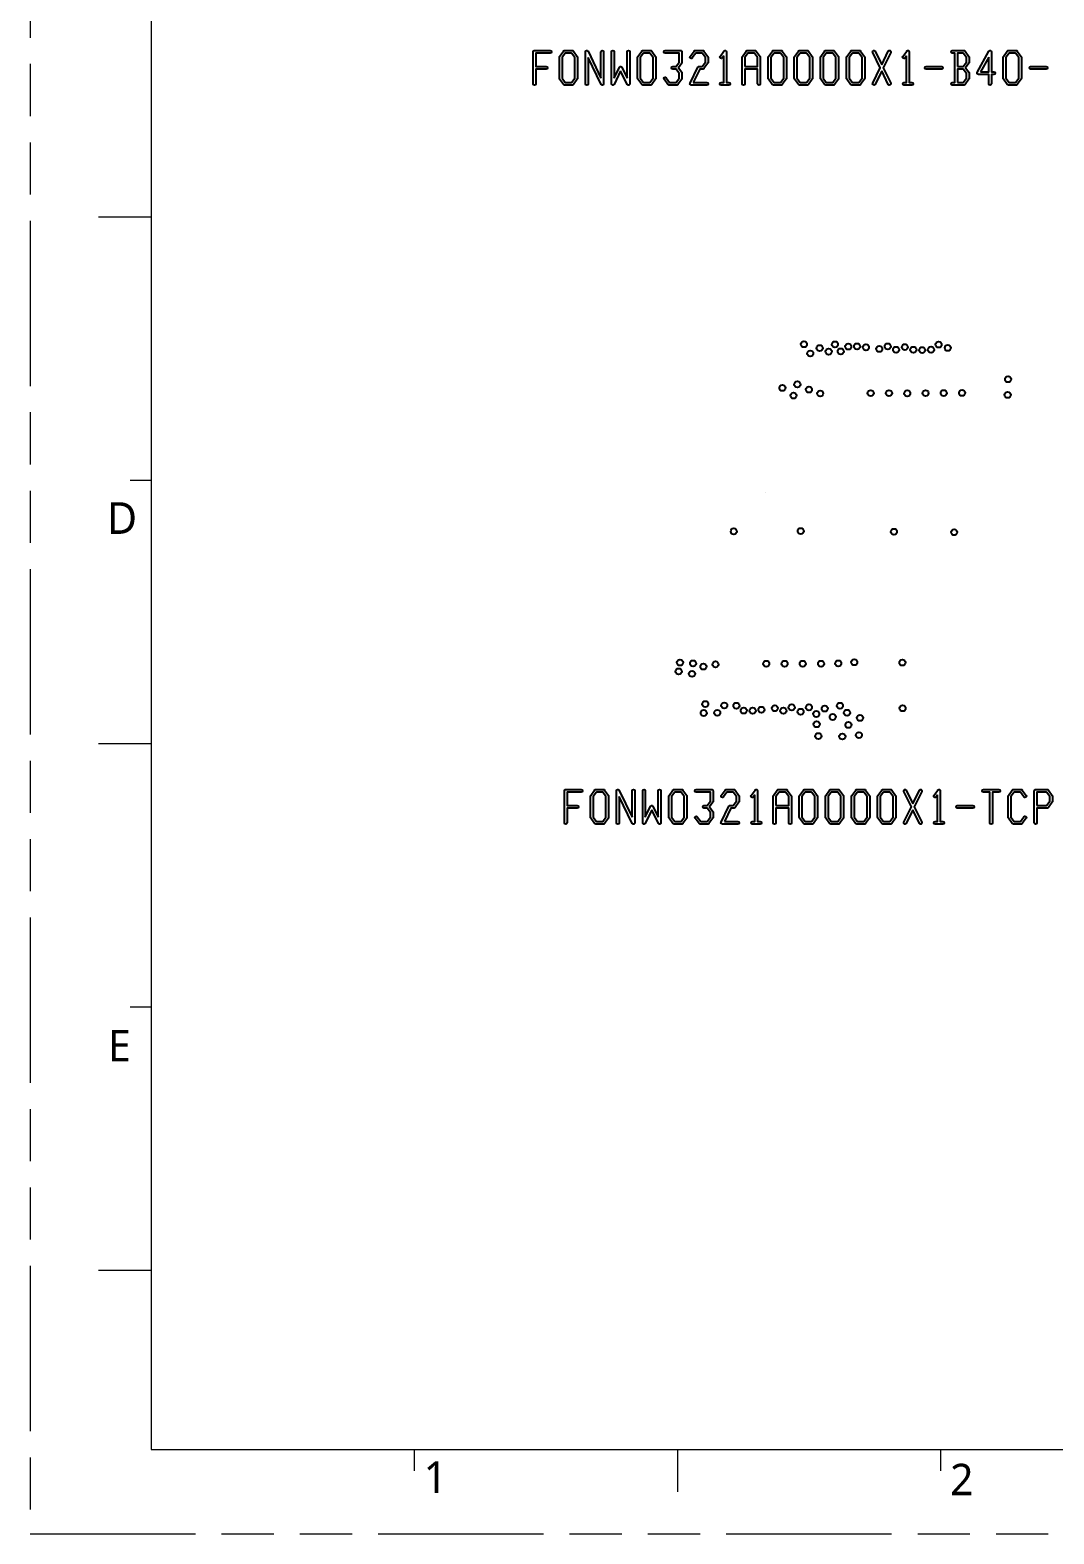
# Model space of a CAD drawing. Extents: x 0 to 248, y 0 to 175.
# Drawn here: x 0 to 58.8, y 0 to 86.3 of the extents above; entities that cross this region are included whole.
import ezdxf

# ---------------------------------------------------------------- set-up
doc = ezdxf.new("R2010")
doc.units = 0
doc.linetypes.add('PHANTOM', pattern=[29.5, 9.5, -1.5, 3, -1.5, 3, -1.5, 9.5])
doc.layers.get('0').update_dxf_attribs({"lineweight": 5})
doc.layers.add('0PAPERF', color=2, linetype='PHANTOM', lineweight=5, plot=False)
doc.layers.add('DIM', color=3, linetype='Continuous', lineweight=5)
for name, color, linetype in [('gbr-dxf', 7, 'Continuous'), ('gbr-outline-dxf', 2, 'Continuous'), ('鵬鼎', 5, 'Continuous')]:
    doc.layers.add(name, color=color, linetype=linetype)
doc.styles.get("Standard").update_dxf_attribs({"font": 'txt.shx'})

msp = doc.modelspace()

# ---------------------------------------------------------------- linework, layer by layer
for p, q in [((6.956, 166.32), (6.956, 4.838)), ((6.956, 75.6), (3.932, 75.6)), ((6.956, 60.48), (5.746, 60.48)), ((6.956, 45.36), (3.932, 45.36)), ((6.956, 30.24), (5.746, 30.24)), ((6.956, 15.12), (3.932, 15.12)), ((6.956, 4.838), (240.409, 4.838)), ((22.076, 4.838), (22.076, 3.629)), ((52.316, 4.838), (52.316, 3.629))]:
    msp.add_line(p, q)
at = {"color": 0}
msp.add_line((37.196, 4.838), (37.196, 2.419), dxfattribs=at)
at = {"layer": '0PAPERF'}
for p, q in [((0, 175.396), (0, 0)), ((0, 0), (248.031, 0))]:
    msp.add_line(p, q, dxfattribs=at)
at = {"layer": 'gbr-dxf'}
msp.add_line((55.078, 84.796), (54.614, 83.947), dxfattribs=at)
at = {"layer": 'gbr-dxf', "linetype": 'Continuous'}
for points in [[(28.909, 83.259), (28.909, 84.175, -0.013454), (28.909, 84.179), (28.909, 85.092, -0.208517), (28.931, 85.148, -0.208501), (28.988, 85.171), (29.878, 85.171, -1), (29.878, 85.018), (29.062, 85.018), (29.062, 84.253), (29.655, 84.253, -1), (29.655, 84.101), (29.062, 84.101), (29.062, 83.259, -1)], [(30.409, 83.567), (30.409, 84.785, -0.170323), (30.424, 84.834), (30.647, 85.139, -0.041105), (30.655, 85.149, -0.196911), (30.708, 85.171), (31.153, 85.171, -0.246448), (31.216, 85.139), (31.438, 84.835, -0.166669), (31.454, 84.789), (31.454, 83.565, -0.16419), (31.439, 83.519), (31.217, 83.215, -0.039972), (31.209, 83.206, -0.207833), (31.153, 83.183), (30.708, 83.183, -0.247601), (30.646, 83.216), (30.424, 83.52, -0.165513)], [(34.909, 83.567), (34.909, 84.789, -0.161897), (34.924, 84.834), (35.146, 85.138, -0.043659), (35.154, 85.148, -0.211421), (35.212, 85.171), (35.653, 85.171, -0.246448), (35.716, 85.139), (35.938, 84.835, -0.166669), (35.954, 84.789), (35.954, 83.567, -0.165513), (35.939, 83.52), (35.716, 83.214, -0.03991), (35.708, 83.205, -0.198431), (35.655, 83.183), (35.208, 83.183, -0.247601), (35.146, 83.216), (34.924, 83.52, -0.165513)], [(36.424, 83.52, -1), (36.547, 83.61), (36.747, 83.335), (37.116, 83.335), (37.302, 83.59), (37.302, 83.846), (37.116, 84.101), (36.932, 84.101, -1), (36.932, 84.253), (37.116, 84.253), (37.302, 84.508), (37.302, 85.018), (36.485, 85.018, -1), (36.485, 85.171), (37.376, 85.171, -0.421762), (37.454, 85.095), (37.454, 84.483, -0.16419), (37.439, 84.437), (37.249, 84.177), (37.438, 83.918, -0.166669), (37.454, 83.871), (37.454, 83.565, -0.16419), (37.439, 83.519), (37.217, 83.215, -0.039972), (37.209, 83.206, -0.207833), (37.153, 83.183), (36.708, 83.183, -0.247601), (36.646, 83.216)], [(42.409, 83.565), (42.409, 84.789, -0.161897), (42.424, 84.834), (42.647, 85.139, -0.041105), (42.655, 85.149, -0.196911), (42.709, 85.171), (43.153, 85.171, -0.246448), (43.216, 85.14), (43.439, 84.834, -0.170321), (43.454, 84.785), (43.454, 83.567, -0.165513), (43.439, 83.52), (43.217, 83.215, -0.039972), (43.209, 83.206, -0.207833), (43.153, 83.183), (42.709, 83.183, -0.247601), (42.646, 83.216), (42.426, 83.517, -0.172346)], [(43.909, 83.565), (43.909, 84.789, -0.161897), (43.924, 84.834), (44.147, 85.139, -0.041105), (44.155, 85.149, -0.196911), (44.209, 85.171), (44.653, 85.171, -0.246448), (44.716, 85.14), (44.939, 84.834, -0.170321), (44.954, 84.785), (44.954, 83.567, -0.165513), (44.939, 83.52), (44.717, 83.215, -0.039972), (44.709, 83.206, -0.207833), (44.653, 83.183), (44.209, 83.183, -0.247601), (44.146, 83.216), (43.926, 83.517, -0.172346)], [(45.409, 83.565), (45.409, 84.789, -0.161897), (45.424, 84.834), (45.647, 85.139, -0.041105), (45.655, 85.149, -0.196911), (45.709, 85.171), (46.153, 85.171, -0.246448), (46.216, 85.14), (46.439, 84.834, -0.170321), (46.454, 84.785), (46.454, 83.567, -0.165513), (46.439, 83.52), (46.217, 83.215, -0.039972), (46.209, 83.206, -0.207833), (46.153, 83.183), (45.709, 83.183, -0.247601), (45.646, 83.216), (45.426, 83.517, -0.172346)], [(46.909, 83.565), (46.909, 84.789, -0.161897), (46.924, 84.834), (47.147, 85.139, -0.041105), (47.155, 85.149, -0.196911), (47.209, 85.171), (47.653, 85.171, -0.246448), (47.716, 85.14), (47.939, 84.834, -0.170321), (47.954, 84.785), (47.954, 83.567, -0.165513), (47.939, 83.52), (47.717, 83.215, -0.039972), (47.709, 83.206, -0.207833), (47.653, 83.183), (47.209, 83.183, -0.247601), (47.146, 83.216), (46.926, 83.517, -0.172346)], [(52.985, 83.183, -1), (52.985, 83.335), (53.132, 83.335), (53.132, 85.018), (52.985, 85.018, -1), (52.985, 85.171), (53.209, 85.171), (53.653, 85.171, -0.246448), (53.716, 85.14), (53.939, 84.834, -0.170321), (53.954, 84.785), (53.954, 84.485, -0.165513), (53.939, 84.438), (53.749, 84.177), (53.938, 83.918, -0.166669), (53.954, 83.871), (53.954, 83.565, -0.16419), (53.939, 83.519), (53.717, 83.215, -0.039972), (53.709, 83.206, -0.207833), (53.653, 83.183)], [(54.419, 83.908), (55.087, 85.13, -0.082879), (55.102, 85.15, -0.667099), (55.231, 85.093), (55.231, 83.947), (55.378, 83.947, -1), (55.378, 83.795), (55.231, 83.795), (55.231, 83.259, -1), (55.078, 83.259), (55.078, 83.795), (54.487, 83.795, -0.578059)], [(55.909, 83.567), (55.909, 84.785, -0.170323), (55.924, 84.834), (56.147, 85.139, -0.041105), (56.155, 85.149, -0.196911), (56.208, 85.171), (56.653, 85.171, -0.246448), (56.716, 85.139), (56.938, 84.835, -0.166669), (56.954, 84.789), (56.954, 83.565, -0.16419), (56.939, 83.519), (56.717, 83.215, -0.039972), (56.709, 83.206, -0.207833), (56.653, 83.183), (56.208, 83.183, -0.247601), (56.146, 83.216), (55.924, 83.52, -0.165513)], [(51.485, 84.101, -1), (51.485, 84.253), (52.378, 84.253, -1), (52.378, 84.101)], [(57.485, 84.101, -1), (57.485, 84.253), (58.378, 84.253, -1), (58.378, 84.101)], [(44.285, 68.306, -0.414223), (44.46, 68.481, -0.414223), (44.635, 68.306, -0.414223), (44.46, 68.131, -0.414223)], [(45.189, 68.083, -0.414223), (45.364, 68.258, -0.414223), (45.539, 68.083, -0.414223), (45.364, 67.908, -0.414223)], [(46.064, 68.296, -0.414223), (46.239, 68.471, -0.414223), (46.414, 68.296, -0.414223), (46.239, 68.121, -0.414223)], [(46.831, 68.171, -0.414223), (47.006, 68.346, -0.414223), (47.181, 68.171, -0.414223), (47.006, 67.996, -0.414223)], [(47.339, 68.18, -0.414223), (47.514, 68.355, -0.414223), (47.689, 68.18, -0.414223), (47.514, 68.005, -0.414223)], [(47.845, 68.129, -0.414223), (48.02, 68.304, -0.414223), (48.195, 68.129, -0.414223), (48.02, 67.954, -0.414223)], [(48.615, 68.037, -0.414223), (48.79, 68.212, -0.414223), (48.965, 68.037, -0.414223), (48.79, 67.862, -0.414223)], [(49.103, 68.178, -0.414223), (49.278, 68.353, -0.414223), (49.453, 68.178, -0.414223), (49.278, 68.003, -0.414223)], [(50.083, 68.144, -0.414223), (50.259, 68.319, -0.414223), (50.434, 68.144, -0.414223), (50.259, 67.969, -0.414223)], [(52.021, 68.287, -0.414223), (52.196, 68.462, -0.414223), (52.371, 68.287, -0.414223), (52.196, 68.112, -0.414223)], [(52.553, 68.097, -0.414223), (52.728, 68.272, -0.414223), (52.903, 68.097, -0.414223), (52.728, 67.922, -0.414223)], [(44.649, 67.774, -0.414223), (44.824, 67.949, -0.414223), (44.999, 67.774, -0.414223), (44.824, 67.599, -0.414223)], [(45.707, 67.881, -0.414223), (45.882, 68.056, -0.414223), (46.057, 67.881, -0.414223), (45.882, 67.706, -0.414223)], [(46.405, 67.893, -0.414223), (46.58, 68.068, -0.414223), (46.755, 67.893, -0.414223), (46.58, 67.718, -0.414223)], [(49.582, 67.987, -0.414223), (49.757, 68.162, -0.414223), (49.932, 67.987, -0.414223), (49.757, 67.812, -0.414223)], [(50.573, 67.988, -0.414223), (50.748, 68.163, -0.414223), (50.923, 67.988, -0.414223), (50.748, 67.813, -0.414223)], [(51.08, 67.97, -0.414223), (51.255, 68.145, -0.414223), (51.43, 67.97, -0.414223), (51.255, 67.795, -0.414223)], [(51.588, 67.992, -0.414223), (51.763, 68.167, -0.414223), (51.938, 67.992, -0.414223), (51.763, 67.817, -0.414223)], [(43.053, 65.799, -0.414223), (43.228, 65.974, -0.414223), (43.403, 65.799, -0.414223), (43.228, 65.624, -0.414223)], [(43.909, 66.002, -0.414223), (44.084, 66.177, -0.414223), (44.259, 66.002, -0.414223), (44.084, 65.827, -0.414223)], [(44.57, 65.701, -0.414223), (44.745, 65.876, -0.414223), (44.92, 65.701, -0.414223), (44.745, 65.526, -0.414223)], [(45.22, 65.477, -0.414223), (45.395, 65.652, -0.414223), (45.57, 65.477, -0.414223), (45.395, 65.302, -0.414223)], [(48.122, 65.497, -0.414223), (48.297, 65.672, -0.414223), (48.472, 65.497, -0.414223), (48.297, 65.322, -0.414223)], [(49.172, 65.497, -0.414223), (49.347, 65.672, -0.414223), (49.522, 65.497, -0.414223), (49.347, 65.322, -0.414223)], [(50.222, 65.484, -0.414223), (50.397, 65.659, -0.414223), (50.572, 65.484, -0.414223), (50.397, 65.309, -0.414223)], [(51.272, 65.497, -0.414223), (51.447, 65.672, -0.414223), (51.622, 65.497, -0.414223), (51.447, 65.322, -0.414223)], [(52.322, 65.502, -0.414223), (52.497, 65.677, -0.414223), (52.672, 65.502, -0.414223), (52.497, 65.327, -0.414223)], [(53.372, 65.512, -0.414223), (53.547, 65.687, -0.414223), (53.722, 65.512, -0.414223), (53.547, 65.337, -0.414223)], [(56.015, 66.298, -0.414223), (56.19, 66.473, -0.414223), (56.365, 66.298, -0.414223), (56.19, 66.123, -0.414223)], [(43.687, 65.361, -0.414223), (43.862, 65.536, -0.414223), (44.037, 65.361, -0.414223), (43.862, 65.186, -0.414223)], [(55.991, 65.394, -0.414223), (56.166, 65.569, -0.414223), (56.341, 65.394, -0.414223), (56.166, 65.219, -0.414223)], [(40.258, 57.563, -0.414223), (40.433, 57.738, -0.414223), (40.608, 57.563, -0.414223), (40.433, 57.388, -0.414223)], [(44.104, 57.577, -0.414223), (44.279, 57.752, -0.414223), (44.454, 57.577, -0.414223), (44.279, 57.402, -0.414223)], [(49.458, 57.541, -0.414223), (49.633, 57.716, -0.414223), (49.808, 57.541, -0.414223), (49.633, 57.366, -0.414223)], [(52.918, 57.512, -0.414223), (53.093, 57.687, -0.414223), (53.268, 57.512, -0.414223), (53.093, 57.337, -0.414223)], [(37.164, 50.03, -0.414223), (37.339, 50.205, -0.414223), (37.514, 50.03, -0.414223), (37.339, 49.855, -0.414223)], [(37.918, 49.981, -0.414223), (38.093, 50.156, -0.414223), (38.268, 49.981, -0.414223), (38.093, 49.806, -0.414223)], [(39.206, 49.927, -0.414223), (39.381, 50.102, -0.414223), (39.556, 49.927, -0.414223), (39.381, 49.752, -0.414223)], [(42.122, 49.961, -0.414223), (42.297, 50.136, -0.414223), (42.472, 49.961, -0.414223), (42.297, 49.786, -0.414223)], [(43.172, 49.961, -0.414223), (43.347, 50.136, -0.414223), (43.522, 49.961, -0.414223), (43.347, 49.786, -0.414223)], [(44.222, 49.961, -0.414223), (44.397, 50.136, -0.414223), (44.572, 49.961, -0.414223), (44.397, 49.786, -0.414223)], [(45.272, 49.961, -0.414223), (45.447, 50.136, -0.414223), (45.622, 49.961, -0.414223), (45.447, 49.786, -0.414223)], [(46.257, 49.98, -0.414223), (46.432, 50.155, -0.414223), (46.607, 49.98, -0.414223), (46.432, 49.805, -0.414223)], [(47.176, 50.05, -0.414223), (47.351, 50.225, -0.414223), (47.526, 50.05, -0.414223), (47.351, 49.875, -0.414223)], [(49.948, 50.026, -0.414223), (50.123, 50.201, -0.414223), (50.298, 50.026, -0.414223), (50.123, 49.851, -0.414223)], [(37.087, 49.518, -0.414223), (37.262, 49.693, -0.414223), (37.437, 49.518, -0.414223), (37.262, 49.343, -0.414223)], [(37.857, 49.381, -0.414223), (38.032, 49.556, -0.414223), (38.207, 49.381, -0.414223), (38.032, 49.206, -0.414223)], [(38.512, 49.798, -0.414223), (38.687, 49.973, -0.414223), (38.862, 49.798, -0.414223), (38.687, 49.623, -0.414223)], [(38.616, 47.647, -0.414223), (38.791, 47.822, -0.414223), (38.966, 47.647, -0.414223), (38.791, 47.472, -0.414223)], [(39.707, 47.564, -0.414223), (39.882, 47.739, -0.414223), (40.057, 47.564, -0.414223), (39.882, 47.389, -0.414223)], [(40.406, 47.551, -0.414223), (40.581, 47.726, -0.414223), (40.756, 47.551, -0.414223), (40.581, 47.376, -0.414223)], [(41.845, 47.316, -0.414223), (42.02, 47.491, -0.414223), (42.195, 47.316, -0.414223), (42.02, 47.141, -0.414223)], [(42.615, 47.408, -0.414223), (42.79, 47.583, -0.414223), (42.965, 47.408, -0.414223), (42.79, 47.233, -0.414223)], [(43.582, 47.457, -0.414223), (43.757, 47.632, -0.414223), (43.932, 47.457, -0.414223), (43.757, 47.282, -0.414223)], [(44.573, 47.457, -0.414223), (44.748, 47.632, -0.414223), (44.923, 47.457, -0.414223), (44.748, 47.282, -0.414223)], [(45.485, 47.385, -0.414223), (45.66, 47.56, -0.414223), (45.835, 47.385, -0.414223), (45.66, 47.21, -0.414223)], [(46.355, 47.55, -0.414223), (46.53, 47.725, -0.414223), (46.705, 47.55, -0.414223), (46.53, 47.375, -0.414223)], [(49.952, 47.409, -0.414223), (50.127, 47.584, -0.414223), (50.302, 47.409, -0.414223), (50.127, 47.234, -0.414223)], [(38.53, 47.133, -0.414223), (38.705, 47.308, -0.414223), (38.88, 47.133, -0.414223), (38.705, 46.958, -0.414223)], [(39.308, 47.143, -0.414223), (39.482, 47.318, -0.414223), (39.658, 47.143, -0.414223), (39.482, 46.968, -0.414223)], [(40.831, 47.274, -0.414223), (41.006, 47.449, -0.414223), (41.181, 47.274, -0.414223), (41.006, 47.099, -0.414223)], [(41.339, 47.265, -0.414223), (41.514, 47.44, -0.414223), (41.689, 47.265, -0.414223), (41.514, 47.09, -0.414223)], [(43.104, 47.267, -0.414223), (43.279, 47.442, -0.414223), (43.454, 47.267, -0.414223), (43.279, 47.092, -0.414223)], [(44.096, 47.204, -0.414223), (44.271, 47.379, -0.414223), (44.446, 47.204, -0.414223), (44.271, 47.029, -0.414223)], [(44.991, 47.078, -0.414223), (45.166, 47.253, -0.414223), (45.341, 47.078, -0.414223), (45.166, 46.903, -0.414223)], [(45.018, 46.49, -0.414223), (45.193, 46.665, -0.414223), (45.368, 46.49, -0.414223), (45.193, 46.315, -0.414223)], [(45.942, 46.906, -0.414223), (46.117, 47.081, -0.414223), (46.292, 46.906, -0.414223), (46.117, 46.731, -0.414223)], [(46.763, 47.145, -0.414223), (46.938, 47.32, -0.414223), (47.113, 47.145, -0.414223), (46.938, 46.97, -0.414223)], [(46.842, 46.452, -0.414223), (47.017, 46.627, -0.414223), (47.192, 46.452, -0.414223), (47.017, 46.277, -0.414223)], [(47.507, 46.852, -0.414223), (47.682, 47.027, -0.414223), (47.857, 46.852, -0.414223), (47.682, 46.677, -0.414223)], [(45.116, 45.807, -0.414223), (45.291, 45.982, -0.414223), (45.466, 45.807, -0.414223), (45.291, 45.632, -0.414223)], [(46.494, 45.783, -0.414223), (46.669, 45.958, -0.414223), (46.844, 45.783, -0.414223), (46.669, 45.608, -0.414223)], [(47.444, 45.861, -0.414223), (47.619, 46.036, -0.414223), (47.794, 45.861, -0.414223), (47.619, 45.686, -0.414223)], [(30.697, 40.828), (30.697, 41.744, -0.013454), (30.697, 41.748), (30.697, 42.66, -0.208517), (30.719, 42.717, -0.208501), (30.776, 42.739), (31.665, 42.739, -1), (31.665, 42.587), (30.849, 42.587), (30.849, 41.822), (31.442, 41.822, -1), (31.442, 41.669), (30.849, 41.669), (30.849, 40.828, -1)], [(32.197, 41.136), (32.197, 42.354, -0.170323), (32.211, 42.402), (32.434, 42.708, -0.041105), (32.442, 42.718, -0.196911), (32.496, 42.739), (32.94, 42.739, -0.246448), (33.004, 42.708), (33.226, 42.404, -0.166669), (33.242, 42.357), (33.242, 41.134, -0.16419), (33.226, 41.088), (33.004, 40.784, -0.039972), (32.996, 40.774, -0.207833), (32.94, 40.752), (32.496, 40.752, -0.247601), (32.433, 40.785), (32.211, 41.089, -0.165513)], [(36.697, 41.136), (36.697, 42.357, -0.161897), (36.712, 42.403), (36.933, 42.707, -0.043659), (36.942, 42.717, -0.211421), (36.999, 42.739), (37.44, 42.739, -0.246448), (37.504, 42.708), (37.725, 42.404, -0.166669), (37.742, 42.357), (37.742, 41.136, -0.165513), (37.727, 41.089), (37.504, 40.783, -0.03991), (37.496, 40.774, -0.198431), (37.442, 40.752), (36.996, 40.752, -0.247601), (36.933, 40.785), (36.711, 41.089, -0.165513)], [(38.211, 41.089, -1), (38.334, 41.179), (38.535, 40.904), (38.903, 40.904), (39.089, 41.159), (39.089, 41.415), (38.903, 41.669), (38.719, 41.669, -1), (38.719, 41.822), (38.903, 41.822), (39.089, 42.076), (39.089, 42.587), (38.273, 42.587, -1), (38.273, 42.739), (39.163, 42.739, -0.421762), (39.242, 42.663), (39.242, 42.051, -0.16419), (39.226, 42.005), (39.037, 41.746), (39.226, 41.486, -0.166669), (39.242, 41.44), (39.242, 41.134, -0.16419), (39.226, 41.088), (39.004, 40.784, -0.039972), (38.996, 40.774, -0.207833), (38.94, 40.752), (38.496, 40.752, -0.247601), (38.433, 40.785)], [(44.197, 41.134), (44.197, 42.357, -0.161897), (44.212, 42.403), (44.434, 42.708, -0.041105), (44.443, 42.718, -0.196911), (44.496, 42.739), (44.94, 42.739, -0.246448), (45.004, 42.708), (45.227, 42.402, -0.170321), (45.241, 42.354), (45.241, 41.136, -0.165513), (45.227, 41.089), (45.004, 40.784, -0.039972), (44.997, 40.774, -0.207833), (44.94, 40.752), (44.496, 40.752, -0.247601), (44.433, 40.785), (44.214, 41.086, -0.172346)], [(45.697, 41.134), (45.697, 42.357, -0.161897), (45.712, 42.403), (45.934, 42.708, -0.041105), (45.943, 42.718, -0.196911), (45.996, 42.739), (46.44, 42.739, -0.246448), (46.504, 42.708), (46.727, 42.402, -0.170321), (46.741, 42.354), (46.741, 41.136, -0.165513), (46.727, 41.089), (46.504, 40.784, -0.039972), (46.497, 40.774, -0.207833), (46.44, 40.752), (45.996, 40.752, -0.247601), (45.933, 40.785), (45.714, 41.086, -0.172346)], [(47.197, 41.134), (47.197, 42.357, -0.161897), (47.212, 42.403), (47.434, 42.708, -0.041105), (47.443, 42.718, -0.196911), (47.496, 42.739), (47.94, 42.739, -0.246448), (48.004, 42.708), (48.227, 42.402, -0.170321), (48.241, 42.354), (48.241, 41.136, -0.165513), (48.227, 41.089), (48.004, 40.784, -0.039972), (47.997, 40.774, -0.207833), (47.94, 40.752), (47.496, 40.752, -0.247601), (47.433, 40.785), (47.214, 41.086, -0.172346)], [(48.697, 41.134), (48.697, 42.357, -0.161897), (48.712, 42.403), (48.934, 42.708, -0.041105), (48.943, 42.718, -0.196911), (48.996, 42.739), (49.44, 42.739, -0.246448), (49.504, 42.708), (49.727, 42.402, -0.170321), (49.741, 42.354), (49.741, 41.136, -0.165513), (49.727, 41.089), (49.504, 40.784, -0.039972), (49.497, 40.774, -0.207833), (49.44, 40.752), (48.996, 40.752, -0.247601), (48.933, 40.785), (48.714, 41.086, -0.172346)], [(54.773, 42.587, -1), (54.773, 42.739), (55.217, 42.739, -0.013454), (55.221, 42.739), (55.665, 42.739, -1), (55.665, 42.587), (55.295, 42.587), (55.295, 40.828, -1), (55.143, 40.828), (55.143, 42.587)], [(56.197, 41.136), (56.197, 42.354, -0.170323), (56.211, 42.402), (56.434, 42.708, -0.041105), (56.442, 42.718, -0.196911), (56.496, 42.739), (56.94, 42.739, -0.246448), (57.004, 42.708), (57.227, 42.402, -1), (57.104, 42.312), (56.903, 42.587), (56.535, 42.587), (56.349, 42.333), (56.349, 41.159), (56.535, 40.904), (56.903, 40.904), (57.104, 41.179, -1), (57.227, 41.089), (57.004, 40.784, -0.039972), (56.996, 40.774, -0.207833), (56.94, 40.752), (56.496, 40.752, -0.247601), (56.433, 40.785), (56.211, 41.089, -0.165513)], [(57.697, 40.828), (57.697, 41.742, -0.022559), (57.697, 41.749), (57.697, 42.66, -0.2107), (57.719, 42.717, -0.210684), (57.776, 42.739), (58.44, 42.739, -0.246448), (58.504, 42.708), (58.725, 42.404, -0.166669), (58.742, 42.357), (58.742, 42.053, -0.165513), (58.727, 42.007), (58.504, 41.701, -0.03991), (58.496, 41.692, -0.198431), (58.442, 41.669), (57.849, 41.669), (57.849, 40.828, -1)], [(53.273, 41.669, -1), (53.273, 41.822), (54.165, 41.822, -1), (54.165, 41.669)]]:
    msp.add_lwpolyline(points, format="xyb", close=True, dxfattribs=at)
for points in [[(30.562, 83.59), (30.747, 83.335), (31.116, 83.335), (31.302, 83.59), (31.302, 84.764), (31.116, 85.018), (30.747, 85.018), (30.562, 84.764)], [(35.062, 83.59), (35.247, 83.335), (35.616, 83.335), (35.802, 83.59), (35.802, 84.764), (35.616, 85.018), (35.247, 85.018), (35.062, 84.764)], [(41.062, 84.253), (41.802, 84.253), (41.802, 84.764), (41.616, 85.018), (41.247, 85.018), (41.062, 84.764)], [(42.562, 83.59), (42.747, 83.335), (43.116, 83.335), (43.302, 83.59), (43.302, 84.764), (43.116, 85.018), (42.747, 85.018), (42.562, 84.764)], [(44.062, 83.59), (44.247, 83.335), (44.616, 83.335), (44.802, 83.59), (44.802, 84.764), (44.616, 85.018), (44.247, 85.018), (44.062, 84.764)], [(45.562, 83.59), (45.747, 83.335), (46.116, 83.335), (46.302, 83.59), (46.302, 84.764), (46.116, 85.018), (45.747, 85.018), (45.562, 84.764)], [(47.062, 83.59), (47.247, 83.335), (47.616, 83.335), (47.802, 83.59), (47.802, 84.764), (47.616, 85.018), (47.247, 85.018), (47.062, 84.764)], [(53.285, 84.253), (53.616, 84.253), (53.802, 84.508), (53.802, 84.764), (53.616, 85.018), (53.285, 85.018)], [(56.062, 83.59), (56.247, 83.335), (56.616, 83.335), (56.802, 83.59), (56.802, 84.764), (56.616, 85.018), (56.247, 85.018), (56.062, 84.764)], [(53.285, 83.335), (53.616, 83.335), (53.802, 83.59), (53.802, 83.846), (53.616, 84.101), (53.285, 84.101)], [(32.349, 41.159), (32.535, 40.904), (32.903, 40.904), (33.089, 41.159), (33.089, 42.332), (32.903, 42.587), (32.535, 42.587), (32.349, 42.333)], [(36.849, 41.159), (37.035, 40.904), (37.403, 40.904), (37.589, 41.159), (37.589, 42.332), (37.403, 42.587), (37.035, 42.587), (36.849, 42.333)], [(42.849, 41.822), (43.589, 41.822), (43.589, 42.332), (43.403, 42.587), (43.035, 42.587), (42.849, 42.333)], [(44.349, 41.159), (44.535, 40.904), (44.903, 40.904), (45.089, 41.159), (45.089, 42.333), (44.903, 42.587), (44.535, 42.587), (44.349, 42.332)], [(45.849, 41.159), (46.035, 40.904), (46.403, 40.904), (46.589, 41.159), (46.589, 42.333), (46.403, 42.587), (46.035, 42.587), (45.849, 42.332)], [(47.349, 41.159), (47.535, 40.904), (47.903, 40.904), (48.089, 41.159), (48.089, 42.333), (47.904, 42.587), (47.535, 42.587), (47.349, 42.332)], [(48.849, 41.159), (49.035, 40.904), (49.403, 40.904), (49.589, 41.159), (49.589, 42.333), (49.404, 42.587), (49.035, 42.587), (48.849, 42.332)], [(57.849, 41.822), (58.403, 41.822), (58.589, 42.076), (58.589, 42.332), (58.403, 42.587), (57.849, 42.587)]]:
    msp.add_lwpolyline(points, close=True, dxfattribs=at)
for points in [[(31.909, 83.259), (31.909, 85.091, -0.210152), (31.931, 85.148, -0.532669), (32.056, 85.124), (32.802, 83.59)], [(32.062, 84.763), (32.062, 83.259, -1), (31.909, 83.259)], [(32.802, 83.59), (32.802, 85.095, -1), (32.954, 85.095), (32.954, 83.259, -0.200605), (32.931, 83.205, -0.513571), (32.809, 83.226), (32.062, 84.763)], [(33.409, 83.259), (33.409, 85.095, -1), (33.562, 85.095), (33.562, 83.59)], [(34.302, 83.59), (34.302, 85.095, -1), (34.454, 85.095), (34.454, 83.259, -0.200605), (34.431, 83.205, -0.513571), (34.309, 83.226), (33.932, 84.003)], [(37.917, 83.293), (38.362, 84.209, -0.089512), (38.378, 84.231, -0.204058), (38.434, 84.253), (38.616, 84.253), (38.802, 84.508), (38.802, 84.764), (38.616, 85.018), (38.247, 85.018), (38.047, 84.744, -1), (37.924, 84.834), (38.146, 85.138, -0.043659), (38.154, 85.148, -0.211421), (38.212, 85.171), (38.653, 85.171, -0.246448), (38.716, 85.139), (38.938, 84.835, -0.166669), (38.954, 84.789), (38.954, 84.485, -0.165513), (38.939, 84.438), (38.716, 84.132, -0.03991), (38.708, 84.123, -0.198431), (38.655, 84.101), (38.479, 84.101), (38.107, 83.335)], [(39.855, 84.861), (39.77, 84.744, -1), (39.647, 84.834)], [(39.93, 83.183), (39.708, 83.183, -1), (39.708, 83.335), (39.855, 83.335), (39.855, 84.861)], [(39.647, 84.834), (39.869, 85.138, -0.043659), (39.878, 85.148, -0.68565), (40.008, 85.091), (40.008, 83.335), (40.155, 83.335, -1), (40.155, 83.183), (39.934, 83.183)], [(40.909, 83.259), (40.909, 84.789, -0.161897), (40.924, 84.834), (41.146, 85.138, -0.043659), (41.154, 85.148, -0.211421), (41.212, 85.171), (41.653, 85.171, -0.246448), (41.716, 85.139), (41.938, 84.835, -0.166669), (41.954, 84.789), (41.954, 84.179)], [(48.417, 85.061, -1), (48.554, 85.128), (48.932, 84.351)], [(48.932, 84.003), (48.554, 83.226, -1), (48.417, 83.293), (48.847, 84.177), (48.417, 85.061)], [(48.932, 84.351), (49.309, 85.128, -1), (49.446, 85.061), (49.016, 84.177), (49.446, 83.292, -1), (49.309, 83.226), (48.932, 84.003)], [(50.147, 84.834), (50.37, 85.139, -0.041105), (50.378, 85.149, -0.665353), (50.508, 85.095), (50.508, 83.335), (50.655, 83.335, -1), (50.655, 83.183), (50.208, 83.183, -1), (50.208, 83.335), (50.355, 83.335), (50.355, 84.861)], [(50.355, 84.861), (50.27, 84.744, -1), (50.147, 84.834)], [(33.932, 84.003), (33.554, 83.226, -0.082021), (33.54, 83.206, -0.670473), (33.409, 83.259)], [(33.562, 83.59), (33.862, 84.208, -0.091261), (33.878, 84.231, -0.531997), (34.002, 84.207), (34.302, 83.59)], [(41.954, 84.175), (41.954, 83.259, -1), (41.802, 83.259), (41.802, 84.101), (41.062, 84.101), (41.062, 83.259, -1), (40.909, 83.259)], [(38.107, 83.335), (38.878, 83.335, -1), (38.878, 83.183), (37.987, 83.183, -0.562296), (37.917, 83.293)], [(33.697, 40.828), (33.697, 42.66, -0.210152), (33.719, 42.717, -0.532669), (33.843, 42.693), (34.589, 41.159)], [(33.849, 42.332), (33.849, 40.828, -1), (33.697, 40.828)], [(34.589, 41.159), (34.589, 42.663, -1), (34.741, 42.663), (34.741, 40.828, -0.200605), (34.719, 40.774, -0.513571), (34.597, 40.795), (33.849, 42.332)], [(35.197, 40.828), (35.197, 42.663, -1), (35.349, 42.663), (35.349, 41.159)], [(36.089, 41.159), (36.089, 42.663, -1), (36.241, 42.663), (36.241, 40.828, -0.200605), (36.219, 40.774, -0.513571), (36.097, 40.795), (35.719, 41.571)], [(39.704, 40.861), (40.15, 41.778, -0.089512), (40.165, 41.8, -0.204058), (40.221, 41.822), (40.403, 41.822), (40.589, 42.076), (40.589, 42.332), (40.403, 42.587), (40.035, 42.587), (39.834, 42.312, -1), (39.711, 42.402), (39.933, 42.707, -0.043659), (39.942, 42.717, -0.211421), (39.999, 42.739), (40.44, 42.739, -0.246448), (40.504, 42.708), (40.725, 42.404, -0.166669), (40.742, 42.357), (40.742, 42.053, -0.165513), (40.727, 42.007), (40.504, 41.701, -0.03991), (40.496, 41.692, -0.198431), (40.442, 41.669), (40.267, 41.669), (39.895, 40.904)], [(41.717, 40.752), (41.496, 40.752, -1), (41.496, 40.904), (41.643, 40.904), (41.643, 42.429)], [(41.643, 42.429), (41.558, 42.312, -1), (41.434, 42.402)], [(41.434, 42.402), (41.657, 42.707, -0.043659), (41.665, 42.717, -0.68565), (41.795, 42.66), (41.795, 40.904), (41.942, 40.904, -1), (41.942, 40.752), (41.721, 40.752)], [(42.697, 40.828), (42.697, 42.357, -0.161897), (42.712, 42.403), (42.933, 42.707, -0.043659), (42.942, 42.717, -0.211421), (42.999, 42.739), (43.44, 42.739, -0.246448), (43.504, 42.708), (43.725, 42.404, -0.166669), (43.742, 42.357), (43.742, 41.748)], [(50.204, 42.63, -1), (50.341, 42.697), (50.719, 41.92)], [(50.719, 41.571), (50.341, 40.795, -1), (50.204, 40.861), (50.634, 41.746), (50.204, 42.63)], [(50.719, 41.92), (51.097, 42.697, -1), (51.234, 42.63), (50.804, 41.746), (51.234, 40.861, -1), (51.097, 40.795), (50.719, 41.571)], [(51.934, 42.402), (52.158, 42.708, -0.041105), (52.166, 42.718, -0.665353), (52.295, 42.663), (52.295, 40.904), (52.442, 40.904, -1), (52.442, 40.752), (51.996, 40.752, -1), (51.996, 40.904), (52.143, 40.904), (52.143, 42.43)], [(52.143, 42.43), (52.058, 42.312, -1), (51.934, 42.402)], [(35.719, 41.571), (35.341, 40.795, -0.082021), (35.327, 40.774, -0.670473), (35.197, 40.828)], [(35.349, 41.159), (35.65, 41.777, -0.091261), (35.665, 41.799, -0.531997), (35.789, 41.775), (36.089, 41.159)], [(43.742, 41.744), (43.742, 40.828, -1), (43.589, 40.828), (43.589, 41.669), (42.849, 41.669), (42.849, 40.828, -1), (42.697, 40.828)], [(39.895, 40.904), (40.665, 40.904, -1), (40.665, 40.752), (39.775, 40.752, -0.562296), (39.704, 40.861)]]:
    msp.add_lwpolyline(points, format="xyb", dxfattribs=at)
msp.add_lwpolyline([(54.614, 83.947), (55.078, 83.947), (55.078, 84.796)], dxfattribs=at)
at = {"layer": 'gbr-dxf'}
for centre, start, end in [((41.878, 84.177), 358.53173, 1.46827), ((39.932, 83.259), 268.53173, 271.46827), ((43.665, 41.746), 358.53173, 1.46827), ((41.719, 40.828), 268.53173, 271.46827)]:
    msp.add_arc(centre, 0.0762, start, end, dxfattribs=at)
at = {"layer": 'gbr-outline-dxf', "linetype": 'Continuous', "const_width": 0.000025}
msp.add_lwpolyline([(36.697, 47.128), (36.697, 54.509, -0.211094), (36.86, 54.879), (42.533, 60.046, 0.211095), (42.697, 60.415), (42.697, 68.318, -0.414217), (43.197, 68.818), (56.197, 68.818, -0.414217), (56.697, 68.318), (56.697, 60.415, -0.211094), (56.533, 60.046), (50.86, 54.879, 0.211095), (50.697, 54.509), (50.697, 45.752, -0.414217), (50.197, 45.252), (45.197, 45.252, -0.414217), (44.697, 45.752), (44.697, 46.128, 0.414217), (44.197, 46.628), (37.197, 46.628, -0.414217)], format="xyb", close=True, dxfattribs=at)

# ---------------------------------------------------------------- texts
at = {"layer": 'DIM', "color": 0, "char_height": 1.8144, "width": 1.10466, "attachment_point": 1}
for s, insert in [('{\\fMicrosoft JhengHei|b0|i0|c136|p0;1}', (22.615, 4.172)), ('{\\fMicrosoft JhengHei|b0|i0|c136|p0;2}', (52.855, 4.028))]:
    msp.add_mtext(s, dxfattribs=dict(at, insert=insert))
at = {"layer": '鵬鼎', "color": 0, "char_height": 1.8144, "width": 3.4224, "attachment_point": 1}
for s, insert in [('{\\fMicrosoft JhengHei|b0|i0|c136|p0;D}', (4.425, 59.231)), ('{\\fMicrosoft JhengHei|b0|i0|c136|p0;E}', (4.476, 28.941))]:
    msp.add_mtext(s, dxfattribs=dict(at, insert=insert))

doc.saveas('drawing.dxf')
